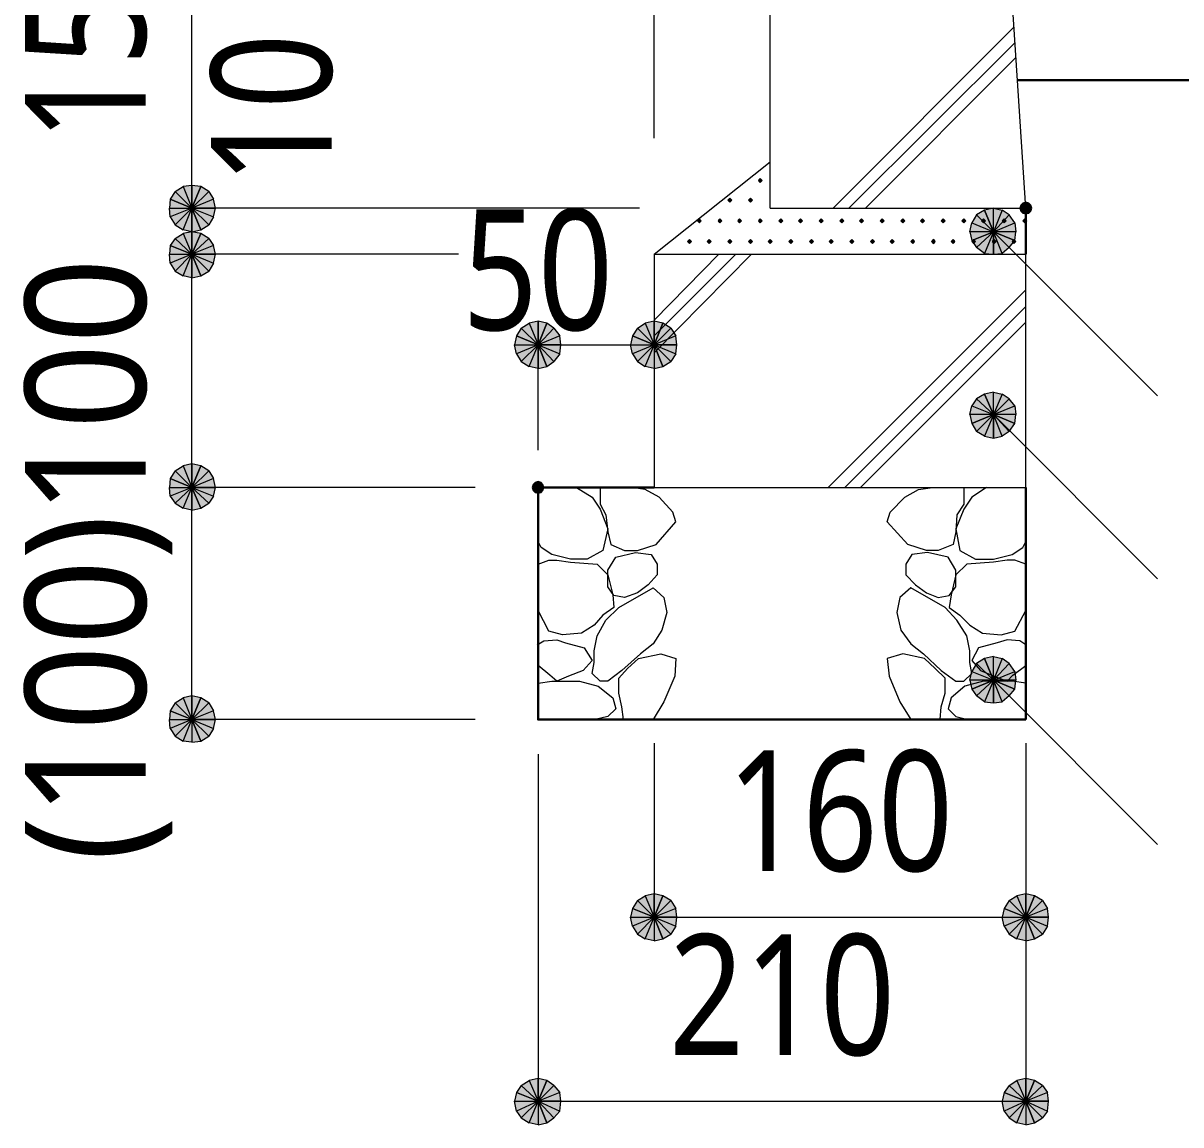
# Model space of a CAD drawing. Header units: millimetres. Extents: x 0 to 420, y 0 to 297.
# Drawn here: x 47.25 to 72.17, y 139.53 to 163.24 of the extents above; entities that cross this region are included whole.
import ezdxf
from ezdxf.enums import TextEntityAlignment as Align

# ---------------------------------------------------------------- set-up
doc = ezdxf.new("R2010")
doc.units = ezdxf.units.MM
doc.styles.add('kst32b', font='NotoSansJP-Variable.ttf')

msp = doc.modelspace()

# ---------------------------------------------------------------- hatches: boundary and pattern name
for points in [[(63.119, 159.893), (63.098, 159.872), (63.077, 159.851), (63.098, 159.829), (63.119, 159.808), (63.14, 159.829), (63.161, 159.851), (63.14, 159.872), (63.119, 159.893)], [(51.075, 159.724), (50.885, 159.745), (50.885, 159.258), (51.075, 159.724)], [(62.463, 159.47), (62.442, 159.448), (62.421, 159.427), (62.442, 159.406), (62.463, 159.385), (62.484, 159.406), (62.505, 159.427), (62.484, 159.448), (62.463, 159.47)], [(62.907, 159.47), (62.886, 159.448), (62.865, 159.427), (62.886, 159.406), (62.907, 159.385), (62.929, 159.406), (62.95, 159.427), (62.929, 159.448), (62.907, 159.47)], [(68.834, 159.385), (68.771, 159.364), (68.728, 159.321), (68.707, 159.258), (68.728, 159.194), (68.771, 159.152), (68.834, 159.131), (68.898, 159.152), (68.94, 159.194), (68.961, 159.258), (68.94, 159.321), (68.898, 159.364), (68.834, 159.385)], [(68.834, 159.385), (68.771, 159.364), (68.728, 159.321), (68.707, 159.258), (68.728, 159.194), (68.771, 159.152), (68.834, 159.131), (68.898, 159.152), (68.94, 159.194), (68.961, 159.258), (68.94, 159.321), (68.898, 159.364), (68.834, 159.385)], [(61.807, 159.025), (61.786, 159.004), (61.764, 158.983), (61.786, 158.962), (61.807, 158.94), (61.828, 158.962), (61.849, 158.983), (61.828, 159.004), (61.807, 159.025)], [(62.251, 159.025), (62.23, 159.004), (62.209, 158.983), (62.23, 158.962), (62.251, 158.94), (62.272, 158.962), (62.294, 158.983), (62.272, 159.004), (62.251, 159.025)], [(62.675, 159.025), (62.653, 159.004), (62.632, 158.983), (62.653, 158.962), (62.675, 158.94), (62.696, 158.962), (62.717, 158.983), (62.696, 159.004), (62.675, 159.025)], [(63.119, 159.025), (63.098, 159.004), (63.077, 158.983), (63.098, 158.962), (63.119, 158.94), (63.14, 158.962), (63.161, 158.983), (63.14, 159.004), (63.119, 159.025)], [(63.563, 159.025), (63.542, 159.004), (63.521, 158.983), (63.542, 158.962), (63.563, 158.94), (63.585, 158.962), (63.606, 158.983), (63.585, 159.004), (63.563, 159.025)], [(63.987, 159.025), (63.966, 159.004), (63.945, 158.983), (63.966, 158.962), (63.987, 158.94), (64.008, 158.962), (64.029, 158.983), (64.008, 159.004), (63.987, 159.025)], [(64.431, 159.025), (64.41, 159.004), (64.389, 158.983), (64.41, 158.962), (64.431, 158.94), (64.453, 158.962), (64.474, 158.983), (64.453, 159.004), (64.431, 159.025)], [(64.876, 159.025), (64.855, 159.004), (64.834, 158.983), (64.855, 158.962), (64.876, 158.94), (64.897, 158.962), (64.918, 158.983), (64.897, 159.004), (64.876, 159.025)], [(65.299, 159.025), (65.278, 159.004), (65.257, 158.983), (65.278, 158.962), (65.299, 158.94), (65.32, 158.962), (65.342, 158.983), (65.32, 159.004), (65.299, 159.025)], [(65.744, 159.025), (65.723, 159.004), (65.701, 158.983), (65.723, 158.962), (65.744, 158.94), (65.765, 158.962), (65.786, 158.983), (65.765, 159.004), (65.744, 159.025)], [(66.188, 159.025), (66.167, 159.004), (66.146, 158.983), (66.167, 158.962), (66.188, 158.94), (66.209, 158.962), (66.231, 158.983), (66.209, 159.004), (66.188, 159.025)], [(66.612, 159.025), (66.59, 159.004), (66.569, 158.983), (66.59, 158.962), (66.612, 158.94), (66.633, 158.962), (66.654, 158.983), (66.633, 159.004), (66.612, 159.025)], [(67.056, 159.025), (67.035, 159.004), (67.014, 158.983), (67.035, 158.962), (67.056, 158.94), (67.077, 158.962), (67.098, 158.983), (67.077, 159.004), (67.056, 159.025)], [(67.501, 159.025), (67.479, 159.004), (67.458, 158.983), (67.479, 158.962), (67.501, 158.94), (67.522, 158.962), (67.543, 158.983), (67.522, 159.004), (67.501, 159.025)], [(67.945, 159.216), (67.776, 159.11), (68.136, 158.75), (67.945, 159.216)], [(67.924, 159.025), (67.903, 159.004), (67.882, 158.983), (67.903, 158.962), (67.924, 158.94), (67.945, 158.962), (67.966, 158.983), (67.945, 159.004), (67.924, 159.025)], [(68.368, 159.025), (68.347, 159.004), (68.326, 158.983), (68.347, 158.962), (68.368, 158.94), (68.39, 158.962), (68.411, 158.983), (68.39, 159.004), (68.368, 159.025)], [(68.813, 159.025), (68.792, 159.004), (68.771, 158.983), (68.792, 158.962), (68.813, 158.94), (68.834, 158.962), (68.855, 158.983), (68.834, 159.004), (68.813, 159.025)], [(51.075, 158.708), (50.885, 158.75), (50.885, 158.263), (51.075, 158.708)], [(61.595, 158.581), (61.574, 158.559), (61.553, 158.538), (61.574, 158.517), (61.595, 158.496), (61.616, 158.517), (61.637, 158.538), (61.616, 158.559), (61.595, 158.581)], [(62.018, 158.581), (61.997, 158.559), (61.976, 158.538), (61.997, 158.517), (62.018, 158.496), (62.04, 158.517), (62.061, 158.538), (62.04, 158.559), (62.018, 158.581)], [(62.463, 158.581), (62.442, 158.559), (62.421, 158.538), (62.442, 158.517), (62.463, 158.496), (62.484, 158.517), (62.505, 158.538), (62.484, 158.559), (62.463, 158.581)], [(62.907, 158.581), (62.886, 158.559), (62.865, 158.538), (62.886, 158.517), (62.907, 158.496), (62.929, 158.517), (62.95, 158.538), (62.929, 158.559), (62.907, 158.581)], [(63.331, 158.581), (63.31, 158.559), (63.288, 158.538), (63.31, 158.517), (63.331, 158.496), (63.352, 158.517), (63.373, 158.538), (63.352, 158.559), (63.331, 158.581)], [(63.775, 158.581), (63.754, 158.559), (63.733, 158.538), (63.754, 158.517), (63.775, 158.496), (63.796, 158.517), (63.818, 158.538), (63.796, 158.559), (63.775, 158.581)], [(64.22, 158.581), (64.199, 158.559), (64.177, 158.538), (64.199, 158.517), (64.22, 158.496), (64.241, 158.517), (64.262, 158.538), (64.241, 158.559), (64.22, 158.581)], [(64.643, 158.581), (64.622, 158.559), (64.601, 158.538), (64.622, 158.517), (64.643, 158.496), (64.664, 158.517), (64.685, 158.538), (64.664, 158.559), (64.643, 158.581)], [(65.087, 158.581), (65.066, 158.559), (65.045, 158.538), (65.066, 158.517), (65.087, 158.496), (65.109, 158.517), (65.13, 158.538), (65.109, 158.559), (65.087, 158.581)], [(65.532, 158.581), (65.511, 158.559), (65.49, 158.538), (65.511, 158.517), (65.532, 158.496), (65.553, 158.517), (65.574, 158.538), (65.553, 158.559), (65.532, 158.581)], [(65.955, 158.581), (65.934, 158.559), (65.913, 158.538), (65.934, 158.517), (65.955, 158.496), (65.977, 158.517), (65.998, 158.538), (65.977, 158.559), (65.955, 158.581)], [(66.4, 158.581), (66.379, 158.559), (66.358, 158.538), (66.379, 158.517), (66.4, 158.496), (66.421, 158.517), (66.442, 158.538), (66.421, 158.559), (66.4, 158.581)], [(66.844, 158.581), (66.823, 158.559), (66.802, 158.538), (66.823, 158.517), (66.844, 158.496), (66.866, 158.517), (66.887, 158.538), (66.866, 158.559), (66.844, 158.581)], [(67.268, 158.581), (67.246, 158.559), (67.225, 158.538), (67.246, 158.517), (67.268, 158.496), (67.289, 158.517), (67.31, 158.538), (67.289, 158.559), (67.268, 158.581)], [(67.712, 158.581), (67.691, 158.559), (67.67, 158.538), (67.691, 158.517), (67.712, 158.496), (67.733, 158.517), (67.754, 158.538), (67.733, 158.559), (67.712, 158.581)], [(68.157, 158.581), (68.136, 158.559), (68.114, 158.538), (68.136, 158.517), (68.157, 158.496), (68.178, 158.517), (68.199, 158.538), (68.178, 158.559), (68.157, 158.581)], [(68.58, 158.581), (68.559, 158.559), (68.538, 158.538), (68.559, 158.517), (68.58, 158.496), (68.601, 158.517), (68.622, 158.538), (68.601, 158.559), (68.58, 158.581)], [(58.526, 156.781), (58.335, 156.824), (58.335, 156.316), (58.526, 156.781)], [(61.024, 156.781), (60.833, 156.824), (60.833, 156.316), (61.024, 156.781)], [(67.945, 155.257), (67.776, 155.152), (68.136, 154.813), (67.945, 155.257)], [(51.075, 153.712), (50.885, 153.755), (50.885, 153.247), (51.075, 153.712)], [(58.335, 153.374), (58.272, 153.352), (58.23, 153.31), (58.208, 153.247), (58.23, 153.183), (58.272, 153.141), (58.335, 153.12), (58.399, 153.141), (58.441, 153.183), (58.462, 153.247), (58.441, 153.31), (58.399, 153.352), (58.335, 153.374)], [(58.335, 153.374), (58.272, 153.352), (58.23, 153.31), (58.208, 153.247), (58.23, 153.183), (58.272, 153.141), (58.335, 153.12), (58.399, 153.141), (58.441, 153.183), (58.462, 153.247), (58.441, 153.31), (58.399, 153.352), (58.335, 153.374)], [(67.945, 149.564), (67.776, 149.458), (68.136, 149.098), (67.945, 149.564)], [(51.075, 148.717), (50.885, 148.759), (50.885, 148.251), (51.075, 148.717)], [(61.024, 144.462), (60.833, 144.505), (60.833, 143.997), (61.024, 144.462)], [(69.025, 144.462), (68.834, 144.505), (68.834, 143.997), (69.025, 144.462)], [(58.526, 140.483), (58.335, 140.525), (58.335, 140.039), (58.526, 140.483)], [(69.025, 140.483), (68.834, 140.525), (68.834, 140.039), (69.025, 140.483)]]:
    msp.add_hatch(color=7).paths.add_polyline_path(points)
h = msp.add_hatch(color=7)
h.paths.add_polyline_path([(50.885, 159.745), (50.694, 159.724), (50.885, 159.258), (50.885, 159.745)])
h.paths.add_polyline_path([(50.694, 159.724), (50.885, 159.258), (50.525, 159.618), (50.694, 159.724)])
h.paths.add_polyline_path([(50.885, 159.258), (50.525, 159.618), (50.419, 159.448), (50.885, 159.258)])
h = msp.add_hatch(color=7)
h.paths.add_polyline_path([(51.393, 159.258), (51.35, 159.448), (50.885, 159.258), (51.393, 159.258)])
h.paths.add_polyline_path([(51.35, 159.448), (50.885, 159.258), (51.245, 159.618), (51.35, 159.448)])
h.paths.add_polyline_path([(50.885, 159.258), (51.245, 159.618), (51.075, 159.724), (50.885, 159.258)])
h = msp.add_hatch(color=7)
h.paths.add_polyline_path([(50.419, 159.448), (50.398, 159.258), (50.885, 159.258), (50.419, 159.448)])
h.paths.add_polyline_path([(50.398, 159.258), (50.885, 159.258), (50.419, 159.067), (50.398, 159.258)])
h.paths.add_polyline_path([(50.885, 159.258), (50.419, 159.067), (50.525, 158.898), (50.885, 159.258)])
h = msp.add_hatch(color=7)
h.paths.add_polyline_path([(50.525, 158.898), (50.694, 158.792), (50.885, 159.258), (50.525, 158.898)])
h.paths.add_polyline_path([(50.694, 158.792), (50.885, 159.258), (50.885, 158.75), (50.694, 158.792)])
h.paths.add_polyline_path([(50.885, 159.258), (50.885, 158.75), (51.075, 158.792), (50.885, 159.258)])
h = msp.add_hatch(color=7)
h.paths.add_polyline_path([(51.075, 158.792), (51.245, 158.898), (50.885, 159.258), (51.075, 158.792)])
h.paths.add_polyline_path([(51.245, 158.898), (50.885, 159.258), (51.35, 159.067), (51.245, 158.898)])
h.paths.add_polyline_path([(50.885, 159.258), (51.35, 159.067), (51.393, 159.258), (50.885, 159.258)])
h = msp.add_hatch(color=7)
h.paths.add_polyline_path([(68.474, 159.11), (68.326, 159.216), (68.136, 158.75), (68.474, 159.11)])
h.paths.add_polyline_path([(68.326, 159.216), (68.136, 158.75), (68.136, 159.258), (68.326, 159.216)])
h.paths.add_polyline_path([(68.136, 158.75), (68.136, 159.258), (67.945, 159.216), (68.136, 158.75)])
h = msp.add_hatch(color=7)
h.paths.add_polyline_path([(67.776, 159.11), (67.67, 158.94), (68.136, 158.75), (67.776, 159.11)])
h.paths.add_polyline_path([(67.67, 158.94), (68.136, 158.75), (67.628, 158.75), (67.67, 158.94)])
h.paths.add_polyline_path([(68.136, 158.75), (67.628, 158.75), (67.67, 158.559), (68.136, 158.75)])
h = msp.add_hatch(color=7)
h.paths.add_polyline_path([(68.601, 158.559), (68.622, 158.75), (68.136, 158.75), (68.601, 158.559)])
h.paths.add_polyline_path([(68.622, 158.75), (68.136, 158.75), (68.601, 158.94), (68.622, 158.75)])
h.paths.add_polyline_path([(68.136, 158.75), (68.601, 158.94), (68.474, 159.11), (68.136, 158.75)])
h = msp.add_hatch(color=7)
h.paths.add_polyline_path([(50.885, 158.75), (50.694, 158.708), (50.885, 158.263), (50.885, 158.75)])
h.paths.add_polyline_path([(50.694, 158.708), (50.885, 158.263), (50.525, 158.602), (50.694, 158.708)])
h.paths.add_polyline_path([(50.885, 158.263), (50.525, 158.602), (50.419, 158.454), (50.885, 158.263)])
h = msp.add_hatch(color=7)
h.paths.add_polyline_path([(67.67, 158.559), (67.776, 158.411), (68.136, 158.75), (67.67, 158.559)])
h.paths.add_polyline_path([(67.776, 158.411), (68.136, 158.75), (67.945, 158.284), (67.776, 158.411)])
h.paths.add_polyline_path([(68.136, 158.75), (67.945, 158.284), (68.136, 158.263), (68.136, 158.75)])
h = msp.add_hatch(color=7)
h.paths.add_polyline_path([(68.136, 158.263), (68.326, 158.284), (68.136, 158.75), (68.136, 158.263)])
h.paths.add_polyline_path([(68.326, 158.284), (68.136, 158.75), (68.474, 158.411), (68.326, 158.284)])
h.paths.add_polyline_path([(68.136, 158.75), (68.474, 158.411), (68.601, 158.559), (68.136, 158.75)])
h = msp.add_hatch(color=7)
h.paths.add_polyline_path([(51.393, 158.263), (51.35, 158.454), (50.885, 158.263), (51.393, 158.263)])
h.paths.add_polyline_path([(51.35, 158.454), (50.885, 158.263), (51.245, 158.602), (51.35, 158.454)])
h.paths.add_polyline_path([(50.885, 158.263), (51.245, 158.602), (51.075, 158.708), (50.885, 158.263)])
h = msp.add_hatch(color=7)
h.paths.add_polyline_path([(50.419, 158.454), (50.398, 158.263), (50.885, 158.263), (50.419, 158.454)])
h.paths.add_polyline_path([(50.398, 158.263), (50.885, 158.263), (50.419, 158.073), (50.398, 158.263)])
h.paths.add_polyline_path([(50.885, 158.263), (50.419, 158.073), (50.525, 157.903), (50.885, 158.263)])
h = msp.add_hatch(color=7)
h.paths.add_polyline_path([(50.525, 157.903), (50.694, 157.797), (50.885, 158.263), (50.525, 157.903)])
h.paths.add_polyline_path([(50.694, 157.797), (50.885, 158.263), (50.885, 157.755), (50.694, 157.797)])
h.paths.add_polyline_path([(50.885, 158.263), (50.885, 157.755), (51.075, 157.797), (50.885, 158.263)])
h = msp.add_hatch(color=7)
h.paths.add_polyline_path([(51.075, 157.797), (51.245, 157.903), (50.885, 158.263), (51.075, 157.797)])
h.paths.add_polyline_path([(51.245, 157.903), (50.885, 158.263), (51.35, 158.073), (51.245, 157.903)])
h.paths.add_polyline_path([(50.885, 158.263), (51.35, 158.073), (51.393, 158.263), (50.885, 158.263)])
h = msp.add_hatch(color=7)
h.paths.add_polyline_path([(58.335, 156.824), (58.145, 156.781), (58.335, 156.316), (58.335, 156.824)])
h.paths.add_polyline_path([(58.145, 156.781), (58.335, 156.316), (57.975, 156.676), (58.145, 156.781)])
h.paths.add_polyline_path([(58.335, 156.316), (57.975, 156.676), (57.87, 156.506), (58.335, 156.316)])
h = msp.add_hatch(color=7)
h.paths.add_polyline_path([(58.822, 156.316), (58.801, 156.506), (58.335, 156.316), (58.822, 156.316)])
h.paths.add_polyline_path([(58.801, 156.506), (58.335, 156.316), (58.674, 156.676), (58.801, 156.506)])
h.paths.add_polyline_path([(58.335, 156.316), (58.674, 156.676), (58.526, 156.781), (58.335, 156.316)])
h = msp.add_hatch(color=7)
h.paths.add_polyline_path([(60.833, 156.824), (60.643, 156.781), (60.833, 156.316), (60.833, 156.824)])
h.paths.add_polyline_path([(60.643, 156.781), (60.833, 156.316), (60.473, 156.676), (60.643, 156.781)])
h.paths.add_polyline_path([(60.833, 156.316), (60.473, 156.676), (60.367, 156.506), (60.833, 156.316)])
h = msp.add_hatch(color=7)
h.paths.add_polyline_path([(61.32, 156.316), (61.299, 156.506), (60.833, 156.316), (61.32, 156.316)])
h.paths.add_polyline_path([(61.299, 156.506), (60.833, 156.316), (61.193, 156.676), (61.299, 156.506)])
h.paths.add_polyline_path([(60.833, 156.316), (61.193, 156.676), (61.024, 156.781), (60.833, 156.316)])
h = msp.add_hatch(color=7)
h.paths.add_polyline_path([(57.87, 156.506), (57.827, 156.316), (58.335, 156.316), (57.87, 156.506)])
h.paths.add_polyline_path([(57.827, 156.316), (58.335, 156.316), (57.87, 156.125), (57.827, 156.316)])
h.paths.add_polyline_path([(58.335, 156.316), (57.87, 156.125), (57.975, 155.956), (58.335, 156.316)])
h = msp.add_hatch(color=7)
h.paths.add_polyline_path([(60.367, 156.506), (60.325, 156.316), (60.833, 156.316), (60.367, 156.506)])
h.paths.add_polyline_path([(60.325, 156.316), (60.833, 156.316), (60.367, 156.125), (60.325, 156.316)])
h.paths.add_polyline_path([(60.833, 156.316), (60.367, 156.125), (60.473, 155.956), (60.833, 156.316)])
h = msp.add_hatch(color=7)
h.paths.add_polyline_path([(57.975, 155.956), (58.145, 155.85), (58.335, 156.316), (57.975, 155.956)])
h.paths.add_polyline_path([(58.145, 155.85), (58.335, 156.316), (58.335, 155.808), (58.145, 155.85)])
h.paths.add_polyline_path([(58.335, 156.316), (58.335, 155.808), (58.526, 155.85), (58.335, 156.316)])
h = msp.add_hatch(color=7)
h.paths.add_polyline_path([(58.526, 155.85), (58.674, 155.956), (58.335, 156.316), (58.526, 155.85)])
h.paths.add_polyline_path([(58.674, 155.956), (58.335, 156.316), (58.801, 156.125), (58.674, 155.956)])
h.paths.add_polyline_path([(58.335, 156.316), (58.801, 156.125), (58.822, 156.316), (58.335, 156.316)])
h = msp.add_hatch(color=7)
h.paths.add_polyline_path([(60.473, 155.956), (60.643, 155.85), (60.833, 156.316), (60.473, 155.956)])
h.paths.add_polyline_path([(60.643, 155.85), (60.833, 156.316), (60.833, 155.808), (60.643, 155.85)])
h.paths.add_polyline_path([(60.833, 156.316), (60.833, 155.808), (61.024, 155.85), (60.833, 156.316)])
h = msp.add_hatch(color=7)
h.paths.add_polyline_path([(61.024, 155.85), (61.193, 155.956), (60.833, 156.316), (61.024, 155.85)])
h.paths.add_polyline_path([(61.193, 155.956), (60.833, 156.316), (61.299, 156.125), (61.193, 155.956)])
h.paths.add_polyline_path([(60.833, 156.316), (61.299, 156.125), (61.32, 156.316), (60.833, 156.316)])
h = msp.add_hatch(color=7)
h.paths.add_polyline_path([(68.474, 155.152), (68.326, 155.257), (68.136, 154.813), (68.474, 155.152)])
h.paths.add_polyline_path([(68.326, 155.257), (68.136, 154.813), (68.136, 155.3), (68.326, 155.257)])
h.paths.add_polyline_path([(68.136, 154.813), (68.136, 155.3), (67.945, 155.257), (68.136, 154.813)])
h = msp.add_hatch(color=7)
h.paths.add_polyline_path([(67.776, 155.152), (67.67, 155.004), (68.136, 154.813), (67.776, 155.152)])
h.paths.add_polyline_path([(67.67, 155.004), (68.136, 154.813), (67.628, 154.813), (67.67, 155.004)])
h.paths.add_polyline_path([(68.136, 154.813), (67.628, 154.813), (67.67, 154.622), (68.136, 154.813)])
h = msp.add_hatch(color=7)
h.paths.add_polyline_path([(68.601, 154.622), (68.622, 154.813), (68.136, 154.813), (68.601, 154.622)])
h.paths.add_polyline_path([(68.622, 154.813), (68.136, 154.813), (68.601, 155.004), (68.622, 154.813)])
h.paths.add_polyline_path([(68.136, 154.813), (68.601, 155.004), (68.474, 155.152), (68.136, 154.813)])
h = msp.add_hatch(color=7)
h.paths.add_polyline_path([(67.67, 154.622), (67.776, 154.453), (68.136, 154.813), (67.67, 154.622)])
h.paths.add_polyline_path([(67.776, 154.453), (68.136, 154.813), (67.945, 154.347), (67.776, 154.453)])
h.paths.add_polyline_path([(68.136, 154.813), (67.945, 154.347), (68.136, 154.305), (68.136, 154.813)])
h = msp.add_hatch(color=7)
h.paths.add_polyline_path([(68.136, 154.305), (68.326, 154.347), (68.136, 154.813), (68.136, 154.305)])
h.paths.add_polyline_path([(68.326, 154.347), (68.136, 154.813), (68.474, 154.453), (68.326, 154.347)])
h.paths.add_polyline_path([(68.136, 154.813), (68.474, 154.453), (68.601, 154.622), (68.136, 154.813)])
h = msp.add_hatch(color=7)
h.paths.add_polyline_path([(50.885, 153.755), (50.694, 153.712), (50.885, 153.247), (50.885, 153.755)])
h.paths.add_polyline_path([(50.694, 153.712), (50.885, 153.247), (50.525, 153.606), (50.694, 153.712)])
h.paths.add_polyline_path([(50.885, 153.247), (50.525, 153.606), (50.419, 153.437), (50.885, 153.247)])
h = msp.add_hatch(color=7)
h.paths.add_polyline_path([(51.393, 153.247), (51.35, 153.437), (50.885, 153.247), (51.393, 153.247)])
h.paths.add_polyline_path([(51.35, 153.437), (50.885, 153.247), (51.245, 153.606), (51.35, 153.437)])
h.paths.add_polyline_path([(50.885, 153.247), (51.245, 153.606), (51.075, 153.712), (50.885, 153.247)])
h = msp.add_hatch(color=7)
h.paths.add_polyline_path([(50.419, 153.437), (50.398, 153.247), (50.885, 153.247), (50.419, 153.437)])
h.paths.add_polyline_path([(50.398, 153.247), (50.885, 153.247), (50.419, 153.056), (50.398, 153.247)])
h.paths.add_polyline_path([(50.885, 153.247), (50.419, 153.056), (50.525, 152.908), (50.885, 153.247)])
h = msp.add_hatch(color=7)
h.paths.add_polyline_path([(50.525, 152.908), (50.694, 152.802), (50.885, 153.247), (50.525, 152.908)])
h.paths.add_polyline_path([(50.694, 152.802), (50.885, 153.247), (50.885, 152.76), (50.694, 152.802)])
h.paths.add_polyline_path([(50.885, 153.247), (50.885, 152.76), (51.075, 152.802), (50.885, 153.247)])
h = msp.add_hatch(color=7)
h.paths.add_polyline_path([(51.075, 152.802), (51.245, 152.908), (50.885, 153.247), (51.075, 152.802)])
h.paths.add_polyline_path([(51.245, 152.908), (50.885, 153.247), (51.35, 153.056), (51.245, 152.908)])
h.paths.add_polyline_path([(50.885, 153.247), (51.35, 153.056), (51.393, 153.247), (50.885, 153.247)])
h = msp.add_hatch(color=7)
h.paths.add_polyline_path([(68.474, 149.458), (68.326, 149.564), (68.136, 149.098), (68.474, 149.458)])
h.paths.add_polyline_path([(68.326, 149.564), (68.136, 149.098), (68.136, 149.606), (68.326, 149.564)])
h.paths.add_polyline_path([(68.136, 149.098), (68.136, 149.606), (67.945, 149.564), (68.136, 149.098)])
h = msp.add_hatch(color=7)
h.paths.add_polyline_path([(67.776, 149.458), (67.67, 149.288), (68.136, 149.098), (67.776, 149.458)])
h.paths.add_polyline_path([(67.67, 149.288), (68.136, 149.098), (67.628, 149.098), (67.67, 149.288)])
h.paths.add_polyline_path([(68.136, 149.098), (67.628, 149.098), (67.67, 148.907), (68.136, 149.098)])
h = msp.add_hatch(color=7)
h.paths.add_polyline_path([(68.601, 148.907), (68.622, 149.098), (68.136, 149.098), (68.601, 148.907)])
h.paths.add_polyline_path([(68.622, 149.098), (68.136, 149.098), (68.601, 149.288), (68.622, 149.098)])
h.paths.add_polyline_path([(68.136, 149.098), (68.601, 149.288), (68.474, 149.458), (68.136, 149.098)])
h = msp.add_hatch(color=7)
h.paths.add_polyline_path([(67.67, 148.907), (67.776, 148.759), (68.136, 149.098), (67.67, 148.907)])
h.paths.add_polyline_path([(67.776, 148.759), (68.136, 149.098), (67.945, 148.632), (67.776, 148.759)])
h.paths.add_polyline_path([(68.136, 149.098), (67.945, 148.632), (68.136, 148.611), (68.136, 149.098)])
h = msp.add_hatch(color=7)
h.paths.add_polyline_path([(68.136, 148.611), (68.326, 148.632), (68.136, 149.098), (68.136, 148.611)])
h.paths.add_polyline_path([(68.326, 148.632), (68.136, 149.098), (68.474, 148.759), (68.326, 148.632)])
h.paths.add_polyline_path([(68.136, 149.098), (68.474, 148.759), (68.601, 148.907), (68.136, 149.098)])
h = msp.add_hatch(color=7)
h.paths.add_polyline_path([(50.885, 148.759), (50.694, 148.717), (50.885, 148.251), (50.885, 148.759)])
h.paths.add_polyline_path([(50.694, 148.717), (50.885, 148.251), (50.525, 148.611), (50.694, 148.717)])
h.paths.add_polyline_path([(50.885, 148.251), (50.525, 148.611), (50.419, 148.442), (50.885, 148.251)])
h = msp.add_hatch(color=7)
h.paths.add_polyline_path([(51.393, 148.251), (51.35, 148.442), (50.885, 148.251), (51.393, 148.251)])
h.paths.add_polyline_path([(51.35, 148.442), (50.885, 148.251), (51.245, 148.611), (51.35, 148.442)])
h.paths.add_polyline_path([(50.885, 148.251), (51.245, 148.611), (51.075, 148.717), (50.885, 148.251)])
h = msp.add_hatch(color=7)
h.paths.add_polyline_path([(50.419, 148.442), (50.398, 148.251), (50.885, 148.251), (50.419, 148.442)])
h.paths.add_polyline_path([(50.398, 148.251), (50.885, 148.251), (50.419, 148.061), (50.398, 148.251)])
h.paths.add_polyline_path([(50.885, 148.251), (50.419, 148.061), (50.525, 147.892), (50.885, 148.251)])
h = msp.add_hatch(color=7)
h.paths.add_polyline_path([(50.525, 147.892), (50.694, 147.786), (50.885, 148.251), (50.525, 147.892)])
h.paths.add_polyline_path([(50.694, 147.786), (50.885, 148.251), (50.885, 147.764), (50.694, 147.786)])
h.paths.add_polyline_path([(50.885, 148.251), (50.885, 147.764), (51.075, 147.786), (50.885, 148.251)])
h = msp.add_hatch(color=7)
h.paths.add_polyline_path([(51.075, 147.786), (51.245, 147.892), (50.885, 148.251), (51.075, 147.786)])
h.paths.add_polyline_path([(51.245, 147.892), (50.885, 148.251), (51.35, 148.061), (51.245, 147.892)])
h.paths.add_polyline_path([(50.885, 148.251), (51.35, 148.061), (51.393, 148.251), (50.885, 148.251)])
h = msp.add_hatch(color=7)
h.paths.add_polyline_path([(60.833, 144.505), (60.643, 144.462), (60.833, 143.997), (60.833, 144.505)])
h.paths.add_polyline_path([(60.643, 144.462), (60.833, 143.997), (60.473, 144.357), (60.643, 144.462)])
h.paths.add_polyline_path([(60.833, 143.997), (60.473, 144.357), (60.367, 144.187), (60.833, 143.997)])
h = msp.add_hatch(color=7)
h.paths.add_polyline_path([(61.32, 143.997), (61.299, 144.187), (60.833, 143.997), (61.32, 143.997)])
h.paths.add_polyline_path([(61.299, 144.187), (60.833, 143.997), (61.193, 144.357), (61.299, 144.187)])
h.paths.add_polyline_path([(60.833, 143.997), (61.193, 144.357), (61.024, 144.462), (60.833, 143.997)])
h = msp.add_hatch(color=7)
h.paths.add_polyline_path([(68.834, 144.505), (68.644, 144.462), (68.834, 143.997), (68.834, 144.505)])
h.paths.add_polyline_path([(68.644, 144.462), (68.834, 143.997), (68.474, 144.357), (68.644, 144.462)])
h.paths.add_polyline_path([(68.834, 143.997), (68.474, 144.357), (68.368, 144.187), (68.834, 143.997)])
h = msp.add_hatch(color=7)
h.paths.add_polyline_path([(69.321, 143.997), (69.3, 144.187), (68.834, 143.997), (69.321, 143.997)])
h.paths.add_polyline_path([(69.3, 144.187), (68.834, 143.997), (69.194, 144.357), (69.3, 144.187)])
h.paths.add_polyline_path([(68.834, 143.997), (69.194, 144.357), (69.025, 144.462), (68.834, 143.997)])
h = msp.add_hatch(color=7)
h.paths.add_polyline_path([(60.367, 144.187), (60.325, 143.997), (60.833, 143.997), (60.367, 144.187)])
h.paths.add_polyline_path([(60.325, 143.997), (60.833, 143.997), (60.367, 143.806), (60.325, 143.997)])
h.paths.add_polyline_path([(60.833, 143.997), (60.367, 143.806), (60.473, 143.637), (60.833, 143.997)])
h = msp.add_hatch(color=7)
h.paths.add_polyline_path([(68.368, 144.187), (68.326, 143.997), (68.834, 143.997), (68.368, 144.187)])
h.paths.add_polyline_path([(68.326, 143.997), (68.834, 143.997), (68.368, 143.806), (68.326, 143.997)])
h.paths.add_polyline_path([(68.834, 143.997), (68.368, 143.806), (68.474, 143.637), (68.834, 143.997)])
h = msp.add_hatch(color=7)
h.paths.add_polyline_path([(60.473, 143.637), (60.643, 143.531), (60.833, 143.997), (60.473, 143.637)])
h.paths.add_polyline_path([(60.643, 143.531), (60.833, 143.997), (60.833, 143.489), (60.643, 143.531)])
h.paths.add_polyline_path([(60.833, 143.997), (60.833, 143.489), (61.024, 143.531), (60.833, 143.997)])
h = msp.add_hatch(color=7)
h.paths.add_polyline_path([(61.024, 143.531), (61.193, 143.637), (60.833, 143.997), (61.024, 143.531)])
h.paths.add_polyline_path([(61.193, 143.637), (60.833, 143.997), (61.299, 143.806), (61.193, 143.637)])
h.paths.add_polyline_path([(60.833, 143.997), (61.299, 143.806), (61.32, 143.997), (60.833, 143.997)])
h = msp.add_hatch(color=7)
h.paths.add_polyline_path([(68.474, 143.637), (68.644, 143.531), (68.834, 143.997), (68.474, 143.637)])
h.paths.add_polyline_path([(68.644, 143.531), (68.834, 143.997), (68.834, 143.489), (68.644, 143.531)])
h.paths.add_polyline_path([(68.834, 143.997), (68.834, 143.489), (69.025, 143.531), (68.834, 143.997)])
h = msp.add_hatch(color=7)
h.paths.add_polyline_path([(69.025, 143.531), (69.194, 143.637), (68.834, 143.997), (69.025, 143.531)])
h.paths.add_polyline_path([(69.194, 143.637), (68.834, 143.997), (69.3, 143.806), (69.194, 143.637)])
h.paths.add_polyline_path([(68.834, 143.997), (69.3, 143.806), (69.321, 143.997), (68.834, 143.997)])
h = msp.add_hatch(color=7)
h.paths.add_polyline_path([(58.335, 140.525), (58.145, 140.483), (58.335, 140.039), (58.335, 140.525)])
h.paths.add_polyline_path([(58.145, 140.483), (58.335, 140.039), (57.975, 140.377), (58.145, 140.483)])
h.paths.add_polyline_path([(58.335, 140.039), (57.975, 140.377), (57.87, 140.229), (58.335, 140.039)])
h = msp.add_hatch(color=7)
h.paths.add_polyline_path([(58.822, 140.039), (58.801, 140.229), (58.335, 140.039), (58.822, 140.039)])
h.paths.add_polyline_path([(58.801, 140.229), (58.335, 140.039), (58.674, 140.377), (58.801, 140.229)])
h.paths.add_polyline_path([(58.335, 140.039), (58.674, 140.377), (58.526, 140.483), (58.335, 140.039)])
h = msp.add_hatch(color=7)
h.paths.add_polyline_path([(68.834, 140.525), (68.644, 140.483), (68.834, 140.039), (68.834, 140.525)])
h.paths.add_polyline_path([(68.644, 140.483), (68.834, 140.039), (68.474, 140.377), (68.644, 140.483)])
h.paths.add_polyline_path([(68.834, 140.039), (68.474, 140.377), (68.368, 140.229), (68.834, 140.039)])
h = msp.add_hatch(color=7)
h.paths.add_polyline_path([(69.321, 140.039), (69.3, 140.229), (68.834, 140.039), (69.321, 140.039)])
h.paths.add_polyline_path([(69.3, 140.229), (68.834, 140.039), (69.194, 140.377), (69.3, 140.229)])
h.paths.add_polyline_path([(68.834, 140.039), (69.194, 140.377), (69.025, 140.483), (68.834, 140.039)])
h = msp.add_hatch(color=7)
h.paths.add_polyline_path([(57.87, 140.229), (57.827, 140.039), (58.335, 140.039), (57.87, 140.229)])
h.paths.add_polyline_path([(57.827, 140.039), (58.335, 140.039), (57.87, 139.827), (57.827, 140.039)])
h.paths.add_polyline_path([(58.335, 140.039), (57.87, 139.827), (57.975, 139.679), (58.335, 140.039)])
h = msp.add_hatch(color=7)
h.paths.add_polyline_path([(68.368, 140.229), (68.326, 140.039), (68.834, 140.039), (68.368, 140.229)])
h.paths.add_polyline_path([(68.326, 140.039), (68.834, 140.039), (68.368, 139.827), (68.326, 140.039)])
h.paths.add_polyline_path([(68.834, 140.039), (68.368, 139.827), (68.474, 139.679), (68.834, 140.039)])
h = msp.add_hatch(color=7)
h.paths.add_polyline_path([(57.975, 139.679), (58.145, 139.573), (58.335, 140.039), (57.975, 139.679)])
h.paths.add_polyline_path([(58.145, 139.573), (58.335, 140.039), (58.335, 139.531), (58.145, 139.573)])
h.paths.add_polyline_path([(58.335, 140.039), (58.335, 139.531), (58.526, 139.573), (58.335, 140.039)])
h = msp.add_hatch(color=7)
h.paths.add_polyline_path([(58.526, 139.573), (58.674, 139.679), (58.335, 140.039), (58.526, 139.573)])
h.paths.add_polyline_path([(58.674, 139.679), (58.335, 140.039), (58.801, 139.827), (58.674, 139.679)])
h.paths.add_polyline_path([(58.335, 140.039), (58.801, 139.827), (58.822, 140.039), (58.335, 140.039)])
h = msp.add_hatch(color=7)
h.paths.add_polyline_path([(68.474, 139.679), (68.644, 139.573), (68.834, 140.039), (68.474, 139.679)])
h.paths.add_polyline_path([(68.644, 139.573), (68.834, 140.039), (68.834, 139.531), (68.644, 139.573)])
h.paths.add_polyline_path([(68.834, 140.039), (68.834, 139.531), (69.025, 139.573), (68.834, 140.039)])
h = msp.add_hatch(color=7)
h.paths.add_polyline_path([(69.025, 139.573), (69.194, 139.679), (68.834, 140.039), (69.025, 139.573)])
h.paths.add_polyline_path([(69.194, 139.679), (68.834, 140.039), (69.3, 139.827), (69.194, 139.679)])
h.paths.add_polyline_path([(68.834, 140.039), (69.3, 139.827), (69.321, 140.039), (68.834, 140.039)])

# ---------------------------------------------------------------- linework, layer by layer
at = {"lineweight": 13}
for points in [[(50.885, 148.251), (50.885, 153.247), (50.885, 158.263), (50.885, 159.258), (50.885, 167.005)], [(63.331, 159.258), (63.331, 167.005), (67.395, 167.005)], [(68.834, 159.258), (68.39, 166.074)], [(60.833, 160.761), (60.833, 163.809)], [(63.331, 160.761), (63.331, 163.809)], [(64.685, 159.258), (68.58, 163.153)], [(65.024, 159.258), (68.601, 162.814)], [(65.384, 159.258), (68.622, 162.496)], [(60.833, 158.263), (63.331, 160.253)], [(60.516, 159.258), (50.885, 159.258)], [(63.331, 159.258), (68.834, 159.258)], [(68.136, 158.75), (71.67, 155.215)], [(56.621, 158.263), (50.885, 158.263)], [(60.833, 158.263), (68.834, 158.263)], [(60.833, 156.146), (62.929, 158.263)], [(60.833, 156.506), (62.59, 158.263)], [(60.833, 156.845), (62.23, 158.263)], [(60.833, 158.263), (60.833, 153.247), (68.834, 153.247), (68.834, 158.263)], [(64.579, 153.247), (68.834, 157.501)], [(64.939, 153.247), (68.834, 157.141)], [(65.278, 153.247), (68.834, 156.803)], [(58.335, 154.051), (58.335, 156.316)], [(58.335, 156.316), (60.833, 156.316)], [(68.136, 154.813), (71.67, 151.278)], [(56.981, 153.247), (50.885, 153.247)], [(59.161, 153.247), (59.5, 153.035), (59.669, 152.781), (59.838, 152.358), (59.732, 151.892), (59.394, 151.701), (59.034, 151.701), (58.632, 151.807), (58.399, 151.955), (58.335, 152.082)], [(59.669, 153.225), (59.669, 152.887), (59.796, 152.654), (59.838, 152.294), (59.902, 152.019), (60.198, 151.892), (60.473, 151.892), (60.875, 152.019), (61.299, 152.506), (61.235, 152.717), (60.939, 153.035), (60.643, 153.204), (60.346, 153.247)], [(67.501, 153.225), (67.501, 152.887), (67.352, 152.654), (67.331, 152.294), (67.268, 152.019), (66.95, 151.892), (66.696, 151.892), (66.294, 152.019), (65.85, 152.506), (65.913, 152.717), (66.231, 153.035), (66.527, 153.204), (66.823, 153.247)], [(67.987, 153.247), (67.67, 153.035), (67.501, 152.781), (67.331, 152.358), (67.416, 151.892), (67.754, 151.701), (68.136, 151.701), (68.538, 151.807), (68.771, 151.955), (68.834, 152.082)], [(58.335, 151.596), (58.568, 151.68), (58.737, 151.68), (59.034, 151.638), (59.605, 151.596), (59.838, 151.363), (59.944, 150.939), (59.965, 150.664), (59.732, 150.495), (59.542, 150.283), (59.267, 150.114), (58.864, 150.072), (58.568, 150.156), (58.335, 150.601)], [(68.834, 151.596), (68.601, 151.68), (68.432, 151.68), (68.136, 151.638), (67.564, 151.596), (67.331, 151.363), (67.225, 150.939), (67.183, 150.664), (67.416, 150.495), (67.628, 150.283), (67.903, 150.114), (68.305, 150.072), (68.601, 150.156), (68.834, 150.601)], [(58.314, 149.86), (58.462, 149.945), (58.737, 149.966), (58.928, 149.902), (59.33, 149.796), (59.5, 149.521), (59.309, 149.31), (58.992, 149.183), (58.737, 149.077), (58.589, 149.204), (58.335, 149.415)], [(68.834, 149.86), (68.707, 149.945), (68.432, 149.966), (68.22, 149.902), (67.818, 149.796), (67.67, 149.521), (67.86, 149.31), (68.157, 149.183), (68.432, 149.077), (68.559, 149.204), (68.834, 149.415)], [(60.177, 148.251), (60.135, 148.526), (60.071, 148.823), (60.071, 149.14), (60.262, 149.352), (60.494, 149.564), (60.981, 149.669), (61.299, 149.564), (61.278, 149.183), (61.045, 148.632), (60.812, 148.251)], [(66.993, 148.251), (67.014, 148.526), (67.098, 148.823), (67.098, 149.14), (66.887, 149.352), (66.654, 149.564), (66.188, 149.669), (65.85, 149.564), (65.892, 149.183), (66.125, 148.632), (66.358, 148.251)], [(58.335, 149.034), (58.632, 149.077), (58.97, 149.077), (59.224, 149.077), (59.627, 148.971), (59.944, 148.717), (60.008, 148.484), (59.838, 148.315), (59.563, 148.251)], [(68.834, 149.034), (68.538, 149.077), (68.199, 149.077), (67.924, 149.077), (67.522, 148.971), (67.225, 148.717), (67.162, 148.484), (67.331, 148.315), (67.585, 148.251)], [(68.136, 149.098), (71.67, 145.563)], [(56.981, 148.251), (50.885, 148.251)], [(60.833, 147.743), (60.833, 143.997)], [(68.834, 147.743), (68.834, 140.039)], [(58.335, 147.51), (58.335, 140.039)], [(60.833, 143.997), (68.834, 143.997)], [(58.335, 140.039), (68.834, 140.039)]]:
    msp.add_lwpolyline(points, dxfattribs=at)
at = {"lineweight": 30}
for points in [[(68.644, 162.01), (91.334, 162.01)], [(68.834, 158.263), (68.834, 159.258)], [(58.335, 153.247), (60.833, 153.247)], [(58.335, 153.247), (58.335, 148.251), (68.834, 148.251)], [(68.834, 148.251), (68.834, 153.247)]]:
    msp.add_lwpolyline(points, dxfattribs=at)
at = {"lineweight": 0}
for points in [[(63.119, 159.893), (63.098, 159.872), (63.077, 159.851), (63.098, 159.829), (63.119, 159.808), (63.14, 159.829), (63.161, 159.851), (63.14, 159.872)], [(50.885, 159.258), (50.525, 159.618), (50.419, 159.448)], [(50.694, 159.724), (50.885, 159.258), (50.525, 159.618)], [(50.885, 159.745), (50.694, 159.724), (50.885, 159.258)], [(51.075, 159.724), (50.885, 159.745), (50.885, 159.258)], [(50.885, 159.258), (51.245, 159.618), (51.075, 159.724)], [(51.35, 159.448), (50.885, 159.258), (51.245, 159.618)], [(50.419, 159.448), (50.398, 159.258), (50.885, 159.258)], [(50.398, 159.258), (50.885, 159.258), (50.419, 159.067)], [(50.885, 159.258), (50.419, 159.067), (50.525, 158.898)], [(50.525, 158.898), (50.694, 158.792), (50.885, 159.258)], [(50.694, 158.792), (50.885, 159.258), (50.885, 158.75)], [(51.393, 159.258), (51.35, 159.448), (50.885, 159.258)], [(50.885, 159.258), (50.885, 158.75), (51.075, 158.792)], [(51.075, 158.792), (51.245, 158.898), (50.885, 159.258)], [(51.245, 158.898), (50.885, 159.258), (51.35, 159.067)], [(50.885, 159.258), (51.35, 159.067), (51.393, 159.258)], [(62.463, 159.47), (62.442, 159.448), (62.421, 159.427), (62.442, 159.406), (62.463, 159.385), (62.484, 159.406), (62.505, 159.427), (62.484, 159.448)], [(62.907, 159.47), (62.886, 159.448), (62.865, 159.427), (62.886, 159.406), (62.907, 159.385), (62.929, 159.406), (62.95, 159.427), (62.929, 159.448)], [(68.136, 158.75), (68.136, 159.258), (67.945, 159.216)], [(68.326, 159.216), (68.136, 158.75), (68.136, 159.258)], [(68.834, 159.385), (68.771, 159.364), (68.728, 159.321), (68.707, 159.258), (68.728, 159.194), (68.771, 159.152), (68.834, 159.131), (68.898, 159.152), (68.94, 159.194), (68.961, 159.258), (68.94, 159.321), (68.898, 159.364)], [(68.834, 159.385), (68.771, 159.364), (68.728, 159.321), (68.707, 159.258), (68.728, 159.194), (68.771, 159.152), (68.834, 159.131), (68.898, 159.152), (68.94, 159.194), (68.961, 159.258), (68.94, 159.321), (68.898, 159.364)], [(61.807, 159.025), (61.786, 159.004), (61.764, 158.983), (61.786, 158.962), (61.807, 158.94), (61.828, 158.962), (61.849, 158.983), (61.828, 159.004)], [(62.251, 159.025), (62.23, 159.004), (62.209, 158.983), (62.23, 158.962), (62.251, 158.94), (62.272, 158.962), (62.294, 158.983), (62.272, 159.004)], [(62.675, 159.025), (62.653, 159.004), (62.632, 158.983), (62.653, 158.962), (62.675, 158.94), (62.696, 158.962), (62.717, 158.983), (62.696, 159.004)], [(63.119, 159.025), (63.098, 159.004), (63.077, 158.983), (63.098, 158.962), (63.119, 158.94), (63.14, 158.962), (63.161, 158.983), (63.14, 159.004)], [(63.563, 159.025), (63.542, 159.004), (63.521, 158.983), (63.542, 158.962), (63.563, 158.94), (63.585, 158.962), (63.606, 158.983), (63.585, 159.004)], [(63.987, 159.025), (63.966, 159.004), (63.945, 158.983), (63.966, 158.962), (63.987, 158.94), (64.008, 158.962), (64.029, 158.983), (64.008, 159.004)], [(64.431, 159.025), (64.41, 159.004), (64.389, 158.983), (64.41, 158.962), (64.431, 158.94), (64.453, 158.962), (64.474, 158.983), (64.453, 159.004)], [(64.876, 159.025), (64.855, 159.004), (64.834, 158.983), (64.855, 158.962), (64.876, 158.94), (64.897, 158.962), (64.918, 158.983), (64.897, 159.004)], [(65.299, 159.025), (65.278, 159.004), (65.257, 158.983), (65.278, 158.962), (65.299, 158.94), (65.32, 158.962), (65.342, 158.983), (65.32, 159.004)], [(65.744, 159.025), (65.723, 159.004), (65.701, 158.983), (65.723, 158.962), (65.744, 158.94), (65.765, 158.962), (65.786, 158.983), (65.765, 159.004)], [(66.188, 159.025), (66.167, 159.004), (66.146, 158.983), (66.167, 158.962), (66.188, 158.94), (66.209, 158.962), (66.231, 158.983), (66.209, 159.004)], [(66.612, 159.025), (66.59, 159.004), (66.569, 158.983), (66.59, 158.962), (66.612, 158.94), (66.633, 158.962), (66.654, 158.983), (66.633, 159.004)], [(67.056, 159.025), (67.035, 159.004), (67.014, 158.983), (67.035, 158.962), (67.056, 158.94), (67.077, 158.962), (67.098, 158.983), (67.077, 159.004)], [(67.501, 159.025), (67.479, 159.004), (67.458, 158.983), (67.479, 158.962), (67.501, 158.94), (67.522, 158.962), (67.543, 158.983), (67.522, 159.004)], [(67.776, 159.11), (67.67, 158.94), (68.136, 158.75)], [(67.945, 159.216), (67.776, 159.11), (68.136, 158.75)], [(67.924, 159.025), (67.903, 159.004), (67.882, 158.983), (67.903, 158.962), (67.924, 158.94), (67.945, 158.962), (67.966, 158.983), (67.945, 159.004)], [(68.474, 159.11), (68.326, 159.216), (68.136, 158.75)], [(68.136, 158.75), (68.601, 158.94), (68.474, 159.11)], [(68.368, 159.025), (68.347, 159.004), (68.326, 158.983), (68.347, 158.962), (68.368, 158.94), (68.39, 158.962), (68.411, 158.983), (68.39, 159.004)], [(68.813, 159.025), (68.792, 159.004), (68.771, 158.983), (68.792, 158.962), (68.813, 158.94), (68.834, 158.962), (68.855, 158.983), (68.834, 159.004)], [(50.885, 158.75), (50.694, 158.708), (50.885, 158.263)], [(51.075, 158.708), (50.885, 158.75), (50.885, 158.263)], [(67.67, 158.94), (68.136, 158.75), (67.628, 158.75)], [(68.136, 158.75), (67.628, 158.75), (67.67, 158.559)], [(67.67, 158.559), (67.776, 158.411), (68.136, 158.75)], [(67.776, 158.411), (68.136, 158.75), (67.945, 158.284)], [(68.136, 158.75), (67.945, 158.284), (68.136, 158.263)], [(68.622, 158.75), (68.136, 158.75), (68.601, 158.94)], [(68.136, 158.263), (68.326, 158.284), (68.136, 158.75)], [(68.326, 158.284), (68.136, 158.75), (68.474, 158.411)], [(68.136, 158.75), (68.474, 158.411), (68.601, 158.559)], [(68.601, 158.559), (68.622, 158.75), (68.136, 158.75)], [(50.885, 158.263), (50.525, 158.602), (50.419, 158.454)], [(50.694, 158.708), (50.885, 158.263), (50.525, 158.602)], [(50.885, 158.263), (51.245, 158.602), (51.075, 158.708)], [(51.35, 158.454), (50.885, 158.263), (51.245, 158.602)], [(61.595, 158.581), (61.574, 158.559), (61.553, 158.538), (61.574, 158.517), (61.595, 158.496), (61.616, 158.517), (61.637, 158.538), (61.616, 158.559)], [(62.018, 158.581), (61.997, 158.559), (61.976, 158.538), (61.997, 158.517), (62.018, 158.496), (62.04, 158.517), (62.061, 158.538), (62.04, 158.559)], [(62.463, 158.581), (62.442, 158.559), (62.421, 158.538), (62.442, 158.517), (62.463, 158.496), (62.484, 158.517), (62.505, 158.538), (62.484, 158.559)], [(62.907, 158.581), (62.886, 158.559), (62.865, 158.538), (62.886, 158.517), (62.907, 158.496), (62.929, 158.517), (62.95, 158.538), (62.929, 158.559)], [(63.331, 158.581), (63.31, 158.559), (63.288, 158.538), (63.31, 158.517), (63.331, 158.496), (63.352, 158.517), (63.373, 158.538), (63.352, 158.559)], [(63.775, 158.581), (63.754, 158.559), (63.733, 158.538), (63.754, 158.517), (63.775, 158.496), (63.796, 158.517), (63.818, 158.538), (63.796, 158.559)], [(64.22, 158.581), (64.199, 158.559), (64.177, 158.538), (64.199, 158.517), (64.22, 158.496), (64.241, 158.517), (64.262, 158.538), (64.241, 158.559)], [(64.643, 158.581), (64.622, 158.559), (64.601, 158.538), (64.622, 158.517), (64.643, 158.496), (64.664, 158.517), (64.685, 158.538), (64.664, 158.559)], [(65.087, 158.581), (65.066, 158.559), (65.045, 158.538), (65.066, 158.517), (65.087, 158.496), (65.109, 158.517), (65.13, 158.538), (65.109, 158.559)], [(65.532, 158.581), (65.511, 158.559), (65.49, 158.538), (65.511, 158.517), (65.532, 158.496), (65.553, 158.517), (65.574, 158.538), (65.553, 158.559)], [(65.955, 158.581), (65.934, 158.559), (65.913, 158.538), (65.934, 158.517), (65.955, 158.496), (65.977, 158.517), (65.998, 158.538), (65.977, 158.559)], [(66.4, 158.581), (66.379, 158.559), (66.358, 158.538), (66.379, 158.517), (66.4, 158.496), (66.421, 158.517), (66.442, 158.538), (66.421, 158.559)], [(66.844, 158.581), (66.823, 158.559), (66.802, 158.538), (66.823, 158.517), (66.844, 158.496), (66.866, 158.517), (66.887, 158.538), (66.866, 158.559)], [(67.268, 158.581), (67.246, 158.559), (67.225, 158.538), (67.246, 158.517), (67.268, 158.496), (67.289, 158.517), (67.31, 158.538), (67.289, 158.559)], [(67.712, 158.581), (67.691, 158.559), (67.67, 158.538), (67.691, 158.517), (67.712, 158.496), (67.733, 158.517), (67.754, 158.538), (67.733, 158.559)], [(68.157, 158.581), (68.136, 158.559), (68.114, 158.538), (68.136, 158.517), (68.157, 158.496), (68.178, 158.517), (68.199, 158.538), (68.178, 158.559)], [(68.58, 158.581), (68.559, 158.559), (68.538, 158.538), (68.559, 158.517), (68.58, 158.496), (68.601, 158.517), (68.622, 158.538), (68.601, 158.559)], [(50.419, 158.454), (50.398, 158.263), (50.885, 158.263)], [(50.398, 158.263), (50.885, 158.263), (50.419, 158.073)], [(50.885, 158.263), (50.419, 158.073), (50.525, 157.903)], [(50.525, 157.903), (50.694, 157.797), (50.885, 158.263)], [(50.694, 157.797), (50.885, 158.263), (50.885, 157.755)], [(51.393, 158.263), (51.35, 158.454), (50.885, 158.263)], [(50.885, 158.263), (50.885, 157.755), (51.075, 157.797)], [(51.075, 157.797), (51.245, 157.903), (50.885, 158.263)], [(51.245, 157.903), (50.885, 158.263), (51.35, 158.073)], [(50.885, 158.263), (51.35, 158.073), (51.393, 158.263)], [(58.145, 156.781), (58.335, 156.316), (57.975, 156.676)], [(58.335, 156.824), (58.145, 156.781), (58.335, 156.316)], [(58.526, 156.781), (58.335, 156.824), (58.335, 156.316)], [(58.335, 156.316), (58.674, 156.676), (58.526, 156.781)], [(60.643, 156.781), (60.833, 156.316), (60.473, 156.676)], [(60.833, 156.824), (60.643, 156.781), (60.833, 156.316)], [(61.024, 156.781), (60.833, 156.824), (60.833, 156.316)], [(60.833, 156.316), (61.193, 156.676), (61.024, 156.781)], [(57.87, 156.506), (57.827, 156.316), (58.335, 156.316)], [(58.335, 156.316), (57.975, 156.676), (57.87, 156.506)], [(58.801, 156.506), (58.335, 156.316), (58.674, 156.676)], [(58.822, 156.316), (58.801, 156.506), (58.335, 156.316)], [(60.367, 156.506), (60.325, 156.316), (60.833, 156.316)], [(60.833, 156.316), (60.473, 156.676), (60.367, 156.506)], [(61.299, 156.506), (60.833, 156.316), (61.193, 156.676)], [(61.32, 156.316), (61.299, 156.506), (60.833, 156.316)], [(57.827, 156.316), (58.335, 156.316), (57.87, 156.125)], [(58.335, 156.316), (57.87, 156.125), (57.975, 155.956)], [(57.975, 155.956), (58.145, 155.85), (58.335, 156.316)], [(58.145, 155.85), (58.335, 156.316), (58.335, 155.808)], [(58.335, 156.316), (58.335, 155.808), (58.526, 155.85)], [(58.526, 155.85), (58.674, 155.956), (58.335, 156.316)], [(58.674, 155.956), (58.335, 156.316), (58.801, 156.125)], [(58.335, 156.316), (58.801, 156.125), (58.822, 156.316)], [(60.325, 156.316), (60.833, 156.316), (60.367, 156.125)], [(60.833, 156.316), (60.367, 156.125), (60.473, 155.956)], [(60.473, 155.956), (60.643, 155.85), (60.833, 156.316)], [(60.643, 155.85), (60.833, 156.316), (60.833, 155.808)], [(60.833, 156.316), (60.833, 155.808), (61.024, 155.85)], [(61.024, 155.85), (61.193, 155.956), (60.833, 156.316)], [(61.193, 155.956), (60.833, 156.316), (61.299, 156.125)], [(60.833, 156.316), (61.299, 156.125), (61.32, 156.316)], [(68.136, 154.813), (68.136, 155.3), (67.945, 155.257)], [(68.326, 155.257), (68.136, 154.813), (68.136, 155.3)], [(67.776, 155.152), (67.67, 155.004), (68.136, 154.813)], [(67.945, 155.257), (67.776, 155.152), (68.136, 154.813)], [(68.474, 155.152), (68.326, 155.257), (68.136, 154.813)], [(68.136, 154.813), (68.601, 155.004), (68.474, 155.152)], [(67.67, 155.004), (68.136, 154.813), (67.628, 154.813)], [(68.136, 154.813), (67.628, 154.813), (67.67, 154.622)], [(67.67, 154.622), (67.776, 154.453), (68.136, 154.813)], [(67.776, 154.453), (68.136, 154.813), (67.945, 154.347)], [(68.136, 154.813), (67.945, 154.347), (68.136, 154.305)], [(68.622, 154.813), (68.136, 154.813), (68.601, 155.004)], [(68.136, 154.305), (68.326, 154.347), (68.136, 154.813)], [(68.326, 154.347), (68.136, 154.813), (68.474, 154.453)], [(68.136, 154.813), (68.474, 154.453), (68.601, 154.622)], [(68.601, 154.622), (68.622, 154.813), (68.136, 154.813)], [(50.885, 153.247), (50.525, 153.606), (50.419, 153.437)], [(50.694, 153.712), (50.885, 153.247), (50.525, 153.606)], [(50.885, 153.755), (50.694, 153.712), (50.885, 153.247)], [(51.075, 153.712), (50.885, 153.755), (50.885, 153.247)], [(50.885, 153.247), (51.245, 153.606), (51.075, 153.712)], [(51.35, 153.437), (50.885, 153.247), (51.245, 153.606)], [(50.419, 153.437), (50.398, 153.247), (50.885, 153.247)], [(51.393, 153.247), (51.35, 153.437), (50.885, 153.247)], [(58.335, 153.374), (58.272, 153.352), (58.23, 153.31), (58.208, 153.247), (58.23, 153.183), (58.272, 153.141), (58.335, 153.12), (58.399, 153.141), (58.441, 153.183), (58.462, 153.247), (58.441, 153.31), (58.399, 153.352)], [(58.335, 153.374), (58.272, 153.352), (58.23, 153.31), (58.208, 153.247), (58.23, 153.183), (58.272, 153.141), (58.335, 153.12), (58.399, 153.141), (58.441, 153.183), (58.462, 153.247), (58.441, 153.31), (58.399, 153.352)], [(50.398, 153.247), (50.885, 153.247), (50.419, 153.056)], [(50.885, 153.247), (50.419, 153.056), (50.525, 152.908)], [(50.525, 152.908), (50.694, 152.802), (50.885, 153.247)], [(50.694, 152.802), (50.885, 153.247), (50.885, 152.76)], [(50.885, 153.247), (50.885, 152.76), (51.075, 152.802)], [(51.075, 152.802), (51.245, 152.908), (50.885, 153.247)], [(51.245, 152.908), (50.885, 153.247), (51.35, 153.056)], [(50.885, 153.247), (51.35, 153.056), (51.393, 153.247)], [(67.945, 149.564), (67.776, 149.458), (68.136, 149.098)], [(68.136, 149.098), (68.136, 149.606), (67.945, 149.564)], [(68.326, 149.564), (68.136, 149.098), (68.136, 149.606)], [(68.474, 149.458), (68.326, 149.564), (68.136, 149.098)], [(67.67, 149.288), (68.136, 149.098), (67.628, 149.098)], [(67.776, 149.458), (67.67, 149.288), (68.136, 149.098)], [(68.136, 149.098), (68.601, 149.288), (68.474, 149.458)], [(68.622, 149.098), (68.136, 149.098), (68.601, 149.288)], [(68.136, 149.098), (67.628, 149.098), (67.67, 148.907)], [(67.67, 148.907), (67.776, 148.759), (68.136, 149.098)], [(67.776, 148.759), (68.136, 149.098), (67.945, 148.632)], [(68.136, 149.098), (67.945, 148.632), (68.136, 148.611)], [(68.136, 148.611), (68.326, 148.632), (68.136, 149.098)], [(68.326, 148.632), (68.136, 149.098), (68.474, 148.759)], [(68.136, 149.098), (68.474, 148.759), (68.601, 148.907)], [(68.601, 148.907), (68.622, 149.098), (68.136, 149.098)], [(50.885, 148.251), (50.525, 148.611), (50.419, 148.442)], [(50.694, 148.717), (50.885, 148.251), (50.525, 148.611)], [(50.885, 148.759), (50.694, 148.717), (50.885, 148.251)], [(51.075, 148.717), (50.885, 148.759), (50.885, 148.251)], [(50.885, 148.251), (51.245, 148.611), (51.075, 148.717)], [(51.35, 148.442), (50.885, 148.251), (51.245, 148.611)], [(50.419, 148.442), (50.398, 148.251), (50.885, 148.251)], [(51.393, 148.251), (51.35, 148.442), (50.885, 148.251)], [(50.398, 148.251), (50.885, 148.251), (50.419, 148.061)], [(50.885, 148.251), (50.419, 148.061), (50.525, 147.892)], [(50.525, 147.892), (50.694, 147.786), (50.885, 148.251)], [(50.694, 147.786), (50.885, 148.251), (50.885, 147.764)], [(50.885, 148.251), (50.885, 147.764), (51.075, 147.786)], [(51.075, 147.786), (51.245, 147.892), (50.885, 148.251)], [(51.245, 147.892), (50.885, 148.251), (51.35, 148.061)], [(50.885, 148.251), (51.35, 148.061), (51.393, 148.251)], [(60.833, 143.997), (60.473, 144.357), (60.367, 144.187)], [(60.643, 144.462), (60.833, 143.997), (60.473, 144.357)], [(60.833, 144.505), (60.643, 144.462), (60.833, 143.997)], [(61.024, 144.462), (60.833, 144.505), (60.833, 143.997)], [(60.833, 143.997), (61.193, 144.357), (61.024, 144.462)], [(61.299, 144.187), (60.833, 143.997), (61.193, 144.357)], [(68.834, 143.997), (68.474, 144.357), (68.368, 144.187)], [(68.644, 144.462), (68.834, 143.997), (68.474, 144.357)], [(68.834, 144.505), (68.644, 144.462), (68.834, 143.997)], [(69.025, 144.462), (68.834, 144.505), (68.834, 143.997)], [(68.834, 143.997), (69.194, 144.357), (69.025, 144.462)], [(69.3, 144.187), (68.834, 143.997), (69.194, 144.357)], [(60.367, 144.187), (60.325, 143.997), (60.833, 143.997)], [(61.32, 143.997), (61.299, 144.187), (60.833, 143.997)], [(68.368, 144.187), (68.326, 143.997), (68.834, 143.997)], [(69.321, 143.997), (69.3, 144.187), (68.834, 143.997)], [(60.325, 143.997), (60.833, 143.997), (60.367, 143.806)], [(60.833, 143.997), (60.367, 143.806), (60.473, 143.637)], [(60.473, 143.637), (60.643, 143.531), (60.833, 143.997)], [(60.643, 143.531), (60.833, 143.997), (60.833, 143.489)], [(60.833, 143.997), (60.833, 143.489), (61.024, 143.531)], [(61.024, 143.531), (61.193, 143.637), (60.833, 143.997)], [(61.193, 143.637), (60.833, 143.997), (61.299, 143.806)], [(60.833, 143.997), (61.299, 143.806), (61.32, 143.997)], [(68.326, 143.997), (68.834, 143.997), (68.368, 143.806)], [(68.834, 143.997), (68.368, 143.806), (68.474, 143.637)], [(68.474, 143.637), (68.644, 143.531), (68.834, 143.997)], [(68.644, 143.531), (68.834, 143.997), (68.834, 143.489)], [(68.834, 143.997), (68.834, 143.489), (69.025, 143.531)], [(69.025, 143.531), (69.194, 143.637), (68.834, 143.997)], [(69.194, 143.637), (68.834, 143.997), (69.3, 143.806)], [(68.834, 143.997), (69.3, 143.806), (69.321, 143.997)], [(58.335, 140.039), (57.975, 140.377), (57.87, 140.229)], [(58.145, 140.483), (58.335, 140.039), (57.975, 140.377)], [(58.335, 140.525), (58.145, 140.483), (58.335, 140.039)], [(58.526, 140.483), (58.335, 140.525), (58.335, 140.039)], [(58.335, 140.039), (58.674, 140.377), (58.526, 140.483)], [(58.801, 140.229), (58.335, 140.039), (58.674, 140.377)], [(68.834, 140.039), (68.474, 140.377), (68.368, 140.229)], [(68.644, 140.483), (68.834, 140.039), (68.474, 140.377)], [(68.834, 140.525), (68.644, 140.483), (68.834, 140.039)], [(69.025, 140.483), (68.834, 140.525), (68.834, 140.039)], [(68.834, 140.039), (69.194, 140.377), (69.025, 140.483)], [(69.3, 140.229), (68.834, 140.039), (69.194, 140.377)], [(57.87, 140.229), (57.827, 140.039), (58.335, 140.039)], [(58.822, 140.039), (58.801, 140.229), (58.335, 140.039)], [(68.368, 140.229), (68.326, 140.039), (68.834, 140.039)], [(69.321, 140.039), (69.3, 140.229), (68.834, 140.039)], [(57.827, 140.039), (58.335, 140.039), (57.87, 139.827)], [(58.335, 140.039), (57.87, 139.827), (57.975, 139.679)], [(57.975, 139.679), (58.145, 139.573), (58.335, 140.039)], [(58.145, 139.573), (58.335, 140.039), (58.335, 139.531)], [(58.335, 140.039), (58.335, 139.531), (58.526, 139.573)], [(58.526, 139.573), (58.674, 139.679), (58.335, 140.039)], [(58.674, 139.679), (58.335, 140.039), (58.801, 139.827)], [(58.335, 140.039), (58.801, 139.827), (58.822, 140.039)], [(68.326, 140.039), (68.834, 140.039), (68.368, 139.827)], [(68.834, 140.039), (68.368, 139.827), (68.474, 139.679)], [(68.474, 139.679), (68.644, 139.573), (68.834, 140.039)], [(68.644, 139.573), (68.834, 140.039), (68.834, 139.531)], [(68.834, 140.039), (68.834, 139.531), (69.025, 139.573)], [(69.025, 139.573), (69.194, 139.679), (68.834, 140.039)], [(69.194, 139.679), (68.834, 140.039), (69.3, 139.827)], [(68.834, 140.039), (69.3, 139.827), (69.321, 140.039)]]:
    msp.add_lwpolyline(points, close=True, dxfattribs=at)
at = {"lineweight": 13}
for points in [[(60.198, 150.876), (59.965, 150.918), (59.838, 151.109), (59.838, 151.469), (60.008, 151.744), (60.431, 151.85), (60.77, 151.807), (60.896, 151.596), (60.896, 151.363), (60.706, 151.151), (60.473, 150.982)], [(66.95, 150.876), (67.183, 150.918), (67.331, 151.109), (67.331, 151.469), (67.162, 151.744), (66.717, 151.85), (66.379, 151.807), (66.252, 151.596), (66.252, 151.363), (66.463, 151.151), (66.696, 150.982)], [(60.135, 149.31), (59.838, 149.077), (59.669, 149.077), (59.5, 149.246), (59.542, 149.479), (59.542, 149.733), (59.605, 150.05), (59.796, 150.389), (60.071, 150.664), (60.812, 151.088), (61.045, 150.876), (61.108, 150.558), (61.002, 150.177), (60.812, 149.881), (60.537, 149.669)], [(67.014, 149.31), (67.331, 149.077), (67.501, 149.077), (67.67, 149.246), (67.628, 149.479), (67.628, 149.733), (67.564, 150.05), (67.352, 150.389), (67.098, 150.664), (66.358, 151.088), (66.125, 150.876), (66.061, 150.558), (66.146, 150.177), (66.358, 149.881), (66.633, 149.669)]]:
    msp.add_lwpolyline(points, close=True, dxfattribs=at)

# ---------------------------------------------------------------- texts
at = {"style": 'kst32b'}
for s, p, p2 in [('155', (49.89, 160.697), (49.89, 165.57)), ('10', (53.89, 159.766), (53.89, 163.015)), ('50', (56.705, 156.633), (59.954, 156.633)), ('(100)100', (49.89, 145.203), (49.89, 158.183)), ('160', (62.399, 144.992), (67.272, 144.992)), ('210', (61.151, 141.033), (66.023, 141.033))]:
    msp.add_text(s, height=2.5989, dxfattribs=at).set_placement(p, p2, align=Align.FIT)

doc.saveas('drawing.dxf')
